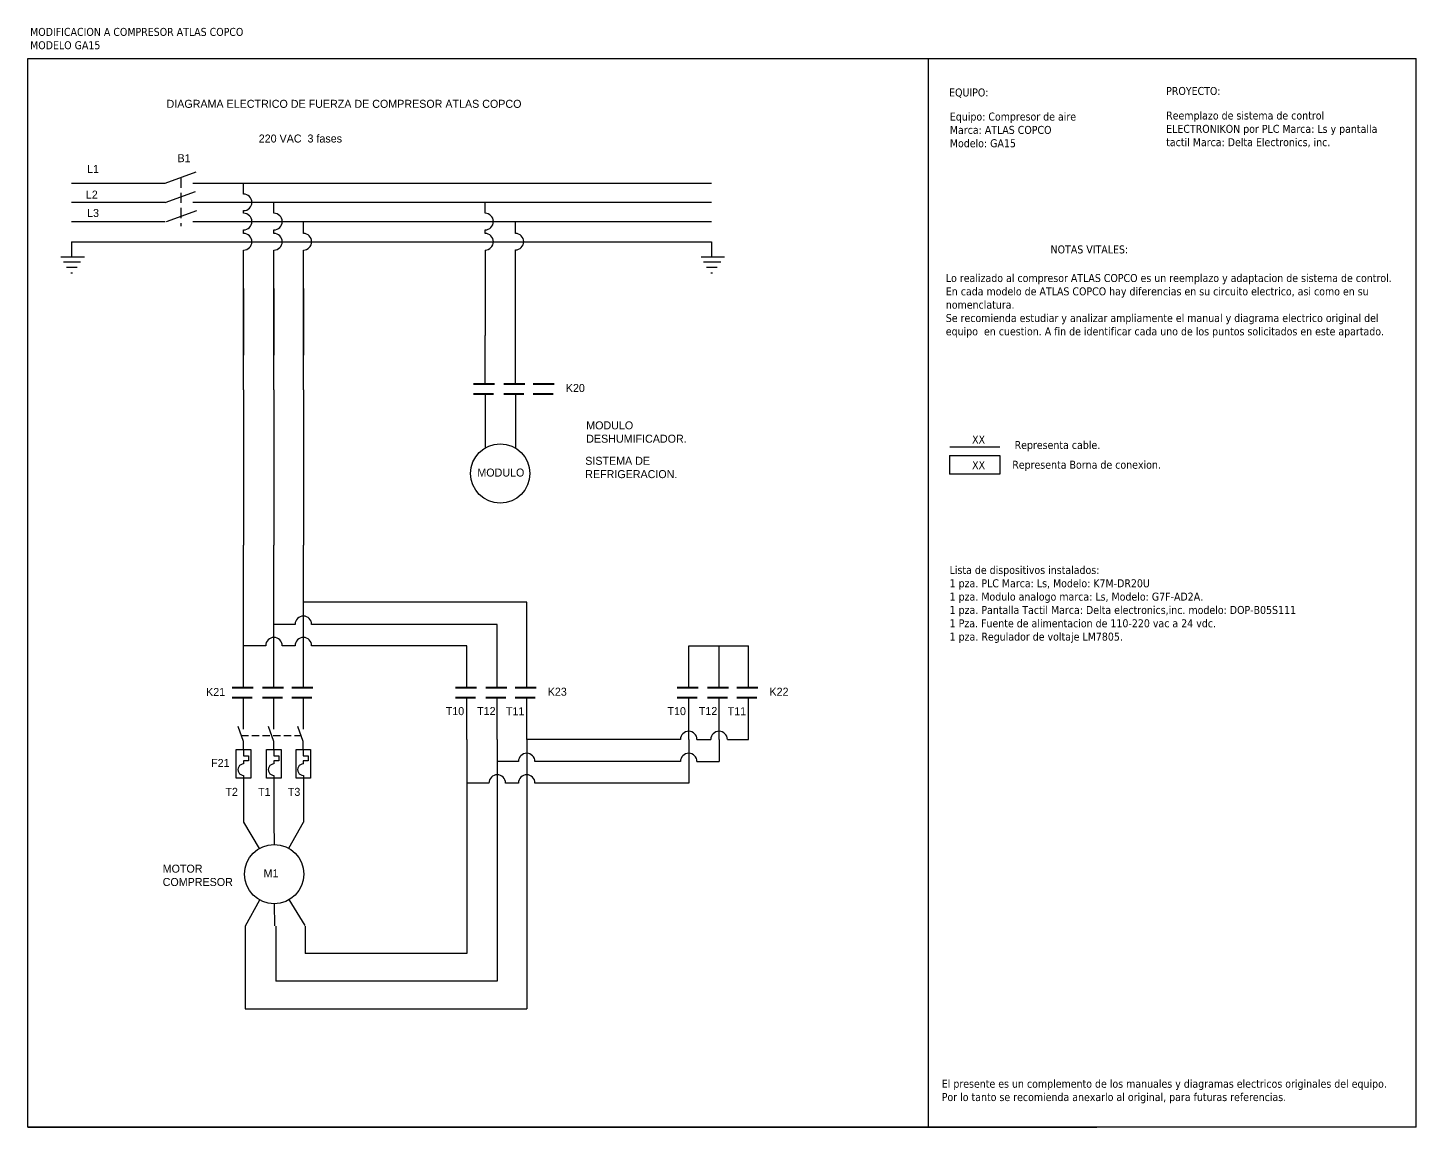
# Model space of a CAD drawing. Header units: millimetres. Extents: x 280 to 2517, y 686 to 1154.
# Drawn here: x 279.9 to 713.7, y 686.1 to 1029.8 of the extents above; entities that cross this region are included whole.
import ezdxf

# ---------------------------------------------------------------- set-up
doc = ezdxf.new("R2010")
doc.units = ezdxf.units.MM
doc.linetypes.add('LÍNEAS_OCULTAS2', pattern=[4.7625, 3.175, -1.5875])
doc.layers.add('Capa1', color=7, linetype='LÍNEAS_OCULTAS2')
doc.layers.add('CONTACTOS', color=7, linetype='Continuous', lineweight=40)
doc.styles.add('Tahoma', font='tahoma.ttf')

msp = doc.modelspace()

# ---------------------------------------------------------------- linework, layer by layer
for p, q in [((279.869, 686.128), (279.869, 1020.128)), ((279.869, 686.128), (279.869, 1020.128)), ((279.869, 1020.128), (713.665, 1020.128)), ((561.205, 1020.128), (561.205, 686.128)), ((713.665, 686.128), (713.665, 1020.128)), ((293.529, 981.185), (322.827, 981.185)), ((322.827, 981.185), (332.51, 984.71)), ((331.434, 981.185), (493.529, 981.185)), ((347.309, 977.78), (347.309, 981.185)), ((322.827, 975.185), (332.224, 978.606)), ((322.827, 975.185), (293.529, 975.185)), ((323.258, 969.201), (332.655, 972.621)), ((493.529, 975.185), (331.434, 975.185)), ((347.309, 971.78), (347.309, 972.591)), ((356.792, 971.78), (356.792, 975.185)), ((422.733, 971.78), (422.733, 975.185)), ((293.529, 969.185), (322.827, 969.185)), ((331.434, 969.185), (493.529, 969.185)), ((365.971, 965.475), (365.971, 969.185)), ((432.216, 965.493), (432.216, 969.203)), ((347.309, 965.475), (347.309, 966.591)), ((356.792, 965.475), (356.792, 966.591)), ((422.733, 965.475), (422.733, 966.591)), ((293.529, 962.88), (493.529, 962.88)), ((293.529, 962.88), (293.529, 958.211)), ((347.309, 916.595), (347.309, 960.285)), ((356.78, 916.595), (356.792, 960.285)), ((365.971, 916.595), (365.971, 960.285)), ((422.733, 960.285), (422.733, 933.596)), ((432.216, 933.596), (432.216, 960.303)), ((493.529, 962.88), (493.529, 958.211)), ((290.248, 958.211), (297.56, 958.211)), ((291.02, 956.623), (296.379, 956.623)), ((291.974, 954.899), (295.289, 954.899)), ((490.248, 958.211), (497.56, 958.211)), ((491.02, 956.623), (496.379, 956.623)), ((491.974, 954.899), (495.289, 954.899)), ((293.291, 953.175), (293.836, 953.175)), ((493.291, 953.175), (493.836, 953.175)), ((347.309, 948.239), (347.309, 927.421)), ((356.792, 948.241), (356.792, 927.421)), ((365.971, 948.241), (365.971, 927.421)), ((422.733, 920.437), (422.733, 933.596)), ((432.216, 920.437), (432.216, 933.596)), ((422.733, 918.374), (422.733, 931.533)), ((432.216, 918.374), (432.216, 931.533)), ((347.309, 916.595), (347.309, 868.012)), ((356.78, 916.595), (356.78, 868.012)), ((365.971, 916.595), (365.971, 868.012)), ((422.733, 915.37), (422.74, 906.636)), ((432.223, 915.37), (432.223, 906.636)), ((422.74, 906.636), (422.74, 898.408)), ((432.223, 906.636), (432.223, 898.408)), ((567.949, 898.777), (583.613, 898.777)), ((567.843, 896.044), (583.613, 896.044)), ((567.843, 896.044), (567.843, 890.281)), ((583.613, 896.044), (583.613, 890.281)), ((583.613, 890.281), (567.843, 890.281)), ((347.309, 836.614), (347.309, 868.012)), ((356.792, 836.614), (356.792, 868.012)), ((365.971, 836.614), (365.971, 868.012)), ((435.745, 850.194), (365.971, 850.194)), ((435.745, 836.614), (435.745, 850.194)), ((363.376, 843.302), (356.792, 843.302)), ((426.566, 843.302), (368.566, 843.302)), ((426.566, 836.614), (426.566, 843.302)), ((347.309, 823.455), (347.309, 836.614)), ((354.197, 836.614), (347.309, 836.614)), ((356.792, 823.455), (356.792, 836.614)), ((363.376, 836.614), (359.387, 836.614)), ((365.971, 823.455), (365.971, 836.614)), ((417.083, 836.614), (368.566, 836.614)), ((417.083, 823.455), (417.083, 836.614)), ((426.566, 823.455), (426.566, 836.614)), ((435.745, 823.455), (435.745, 836.614)), ((486.361, 823.455), (486.361, 836.614)), ((486.361, 836.614), (505.023, 836.614)), ((495.844, 823.455), (495.844, 836.614)), ((505.023, 823.455), (505.023, 836.614)), ((347.309, 810.526), (347.309, 820.451)), ((356.792, 810.526), (356.792, 820.451)), ((365.971, 810.526), (365.971, 820.451)), ((417.083, 807.292), (417.083, 820.451)), ((426.566, 807.292), (426.566, 820.451)), ((435.745, 807.292), (435.745, 820.451)), ((486.361, 807.292), (486.361, 820.451)), ((495.844, 807.292), (495.844, 820.451)), ((505.023, 807.292), (505.023, 820.451)), ((347.296, 806.648), (345.586, 811.347)), ((356.78, 806.648), (355.07, 811.347)), ((365.958, 806.648), (364.248, 811.347)), ((417.083, 807.292), (417.083, 740.473)), ((426.566, 807.292), (426.566, 731.791)), ((435.745, 807.292), (435.745, 723.108)), ((483.766, 807.292), (435.745, 807.292)), ((486.361, 807.292), (486.361, 793.712)), ((488.956, 807.292), (493.249, 807.292)), ((495.844, 807.292), (495.844, 800.4)), ((498.439, 807.292), (505.023, 807.292)), ((347.294, 804.176), (347.294, 802.176)), ((347.296, 804.148), (347.296, 806.648)), ((356.778, 804.176), (356.778, 802.176)), ((356.78, 804.148), (356.78, 806.648)), ((365.956, 804.176), (365.956, 802.176)), ((365.958, 804.148), (365.958, 806.648)), ((347.294, 800.676), (347.293, 799.661)), ((347.294, 802.176), (348.794, 802.176)), ((348.794, 800.676), (347.294, 800.676)), ((348.794, 802.176), (348.794, 800.676)), ((356.778, 800.676), (356.776, 799.661)), ((356.778, 802.176), (358.278, 802.176)), ((358.278, 800.676), (356.778, 800.676)), ((358.278, 802.176), (358.278, 800.676)), ((365.956, 800.676), (365.955, 799.661)), ((365.956, 802.176), (367.456, 802.176)), ((367.456, 800.676), (365.956, 800.676)), ((367.456, 802.176), (367.456, 800.676)), ((433.15, 800.4), (426.566, 800.4)), ((483.766, 800.4), (438.34, 800.4)), ((488.956, 800.4), (495.844, 800.4)), ((347.302, 795.226), (347.309, 781.425)), ((347.309, 796.105), (347.309, 795.224)), ((356.792, 796.105), (356.792, 795.224)), ((356.792, 795.224), (356.792, 781.425)), ((365.971, 796.105), (365.971, 795.224)), ((365.971, 795.226), (365.971, 781.425)), ((423.971, 793.712), (417.083, 793.712)), ((433.15, 793.712), (429.161, 793.712)), ((486.361, 793.712), (438.34, 793.712)), ((347.309, 781.425), (352.16, 773.216)), ((356.792, 781.425), (356.825, 774.504)), ((361.407, 773.314), (365.971, 781.425)), ((352.317, 757.134), (347.84, 748.976)), ((357.018, 749.073), (356.912, 755.994)), ((366.501, 749.174), (361.563, 757.33)), ((347.84, 748.976), (347.84, 723.108)), ((357.323, 748.976), (357.323, 731.791)), ((366.502, 748.976), (366.502, 740.473)), ((417.083, 740.473), (366.502, 740.473)), ((426.566, 731.791), (357.323, 731.791)), ((347.84, 723.108), (435.745, 723.108)), ((279.869, 686.128), (613.869, 686.128)), ((713.665, 686.128), (279.869, 686.128))]:
    msp.add_line(p, q)
for points in [[(345.014, 804.176), (349.574, 804.176), (349.574, 795.226), (345.014, 795.226)], [(354.498, 804.176), (359.057, 804.176), (359.057, 795.226), (354.498, 795.226)], [(363.676, 804.176), (368.236, 804.176), (368.236, 795.226), (363.676, 795.226)]]:
    msp.add_lwpolyline(points, close=True)
for centre in [(427.481, 890.459), (356.868, 765.249)]:
    msp.add_circle(centre, 9.255)
for centre, radius, start, end in [((347.309, 975.185), 2.595, 270, 90), ((347.309, 969.185), 2.595, 270, 90), ((356.792, 969.185), 2.595, 270, 90), ((422.733, 969.185), 2.595, 270, 90), ((347.309, 962.88), 2.595, 270, 90), ((356.792, 962.88), 2.595, 270, 90), ((365.971, 962.88), 2.595, 270, 90), ((422.733, 962.88), 2.595, 270, 90), ((432.216, 962.898), 2.595, 270, 90), ((365.971, 843.302), 2.595, 0, 180), ((356.792, 836.614), 2.595, 0, 180), ((365.971, 836.614), 2.595, 0, 180), ((486.361, 807.292), 2.595, 0, 180), ((495.844, 807.292), 2.595, 0, 180), ((435.745, 800.4), 2.595, 0, 180), ((486.361, 800.4), 2.595, 0, 180), ((347.305, 797.885), 1.78, 89.83778, 270.15027), ((356.788, 797.885), 1.78, 89.83778, 270.15027), ((365.966, 797.885), 1.78, 89.83778, 270.15027), ((426.566, 793.712), 2.595, 0, 180), ((435.745, 793.712), 2.595, 0, 180)]:
    msp.add_arc(centre, radius, start, end)
at = {"layer": 'Capa1'}
msp.add_line((327.669, 982.948), (327.669, 967.724), dxfattribs=at)
at = {"layer": 'Capa1', "ltscale": 0.7}
msp.add_line((346.585, 808.602), (365.195, 808.602), dxfattribs=at)
at = {"layer": 'CONTACTOS'}
for p, q in [((425.703, 918.377), (419.103, 918.37)), ((419.103, 915.37), (425.393, 915.37)), ((435.186, 918.377), (428.586, 918.37)), ((428.586, 915.37), (434.876, 915.37)), ((444.365, 918.377), (437.764, 918.37)), ((437.764, 915.37), (444.055, 915.37)), ((350.279, 823.458), (343.679, 823.451)), ((343.679, 820.451), (349.969, 820.451)), ((359.762, 823.458), (353.162, 823.451)), ((353.162, 820.451), (359.452, 820.451)), ((368.941, 823.458), (362.341, 823.451)), ((362.341, 820.451), (368.631, 820.451)), ((420.053, 823.458), (413.453, 823.451)), ((413.453, 820.451), (419.743, 820.451)), ((429.536, 823.458), (422.936, 823.451)), ((422.936, 820.451), (429.226, 820.451)), ((438.715, 823.458), (432.115, 823.451)), ((432.115, 820.451), (438.405, 820.451)), ((489.331, 823.458), (482.731, 823.451)), ((482.731, 820.451), (489.021, 820.451)), ((498.814, 823.458), (492.214, 823.451)), ((492.214, 820.451), (498.504, 820.451)), ((507.993, 823.458), (501.393, 823.451)), ((501.393, 820.451), (507.683, 820.451))]:
    msp.add_line(p, q, dxfattribs=at)

# ---------------------------------------------------------------- texts
at = {"char_height": 2.5, "attachment_point": 1, "style": 'Tahoma'}
for s, insert, width in [('MODIFICACION A COMPRESOR ATLAS COPCO\\PMODELO GA15', (280.602, 1029.707), 99.3678), ('EQUIPO:', (567.718, 1010.784), 57.58905), ('PROYECTO:', (635.535, 1011.247), 57.58905), ('Equipo: Compresor de aire\\PMarca: ATLAS COPCO\\PModelo: GA15', (567.954, 1003.244), 107.81633), ('Reemplazo de sistema de control ELECTRONIKON por PLC Marca: Ls y pantalla tactil Marca: Delta Electronics, inc.', (635.53, 1003.578), 67.76111), ('NOTAS VITALES:', (599.418, 961.724), 57.58905), ('Lo realizado al compresor ATLAS COPCO es un reemplazo y adaptacion de sistema de control. \\PEn cada modelo de ATLAS COPCO hay diferencias en su circuito electrico, asi como en su nomenclatura.\\PSe recomienda estudiar y analizar ampliamente el manual y diagrama electrico original del equipo  en cuestion. A fin de identificar cada uno de los puntos solicitados en este apartado.', (566.691, 952.789), 141.67465), ('XX', (574.909, 902.307), 15.27778), ('Representa cable.', (588.183, 900.617), 99.3678), ('XX', (574.909, 894.295), 15.27778), ('Representa Borna de conexion.', (587.454, 894.439), 99.3678), ('Lista de dispositivos instalados:\\P1 pza. PLC Marca: Ls, Modelo: K7M-DR20U \\P1 pza. Modulo analogo marca: Ls, Modelo: G7F-AD2A. \\P1 pza. Pantalla Tactil Marca: Delta electronics,inc. modelo: DOP-B05S111\\P1 Pza. Fuente de alimentacion de 110-220 vac a 24 vdc.\\P1 pza. Regulador de voltaje LM7805.', (567.875, 861.55), 110.82344), ('El presente es un complemento de los manuales y diagramas electricos originales del equipo. Por lo tanto se recomienda anexarlo al original, para futuras referencias.', (565.432, 700.981), 142.58733)]:
    msp.add_mtext(s, dxfattribs=dict(at, insert=insert, width=width))
at = {"char_height": 2.5}
for s, insert, width, attachment_point in [('DIAGRAMA ELECTRICO DE FUERZA DE COMPRESOR ATLAS COPCO', (323.222, 1007.228), 132.79291, 1), ('220 VAC  3 fases ', (352.035, 996.385), 132.79291, 1), ('B1', (326.661, 990.243), 7.32654, 1), ('L1', (298.412, 986.907), 11.51105, 1), ('L2', (298.029, 978.856), 8.24959, 1), ('L3', (298.402, 973.106), 6.90663, 1), ('K20', (447.975, 918.413), 2.99049, 1), ('MODULO DESHUMIFICADOR. ', (454.347, 906.739), 20.35579, 1), ('SISTEMA DE REFRIGERACION. ', (454.037, 895.667), 30.86556, 1), ('MODULO', (420.342, 891.981), 8.52054, 1), ('K21', (335.579, 823.406), 2.99049, 1), ('K23', (442.325, 823.495), 2.99049, 1), ('K22', (511.603, 823.495), 2.99049, 1), ('T10', (413.344, 817.429), 2.98262, 2), ('T12', (423.136, 817.466), 2.98262, 2), ('T11', (432.138, 817.392), 2.98262, 2), ('T10', (482.622, 817.429), 2.98262, 2), ('T12', (492.414, 817.466), 2.98262, 2), ('T11', (501.416, 817.392), 2.98262, 2), ('F21', (337.146, 801.234), 2.99049, 1), ('T2', (343.57, 792.202), 2.98262, 2), ('T1', (353.772, 792.202), 2.98262, 2), ('T3', (363.072, 792.202), 2.98262, 2), ('MOTOR\\PCOMPRESOR', (322.022, 768.194), 20.35579, 1), ('M1', (353.544, 766.731), 8.52054, 1)]:
    msp.add_mtext(s, dxfattribs=dict(at, insert=insert, width=width, attachment_point=attachment_point))

doc.saveas('drawing.dxf')
